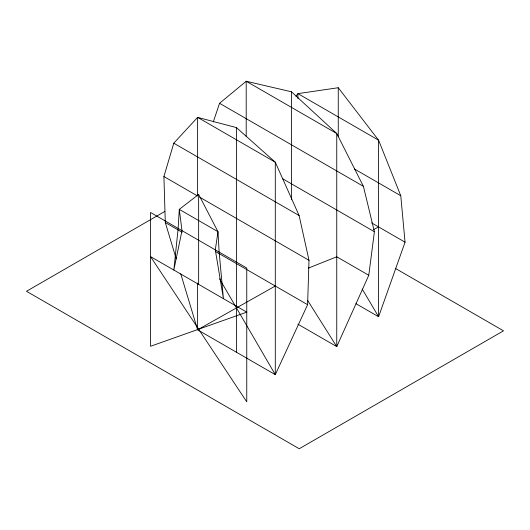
<?xml version="1.0" encoding="UTF-8"?>
<svg xmlns="http://www.w3.org/2000/svg" width="530" height="530" viewBox="0 0 530 530"><rect width="100%" height="100%" fill="white"/><g stroke="black" fill="none" stroke-linecap="round" stroke-linejoin="round"><path stroke-width="0.79" d="M180.743 273.805L197.617 329.819L275.289 374.664L307.605 304.69L308.997 260.303L299.119 215.558L275.289 162.213L236.453 127.604L197.617 117.368L173.78 143.193L163.909 176.536L165.294 222.527L176.225 258.819M297.847 324.148L336.755 346.613L368.781 275.275L374.399 231.729L363.408 186.341L336.755 133.527L291.48 91.803L246.205 81.249L219.552 103.29L213.272 121.973M295.952 96.301L297.926 93.638L338.259 87.728L378.599 140.218L400.773 195.736L405.052 242.197L378.599 316.755L355.955 303.677M198.644 194.411L179.286 209.37L178.146 228.417L173.84 270.048L181.989 230.636L179.286 209.37L217.996 231.723L219.142 252.088L223.441 298.681L215.299 249.869L217.996 231.723L198.644 194.411L198.644 284.365M164.823 211.424L26.5 291.288L299.238 448.751L503.5 330.819L395.406 268.418M275.289 286.028L197.617 329.819L197.617 283.04M373.557 229.629L378.599 226.926M308.361 268.114L336.755 256.785L368.781 275.275M363.408 186.341L219.552 103.29M354.537 169.037L400.773 195.736M371.517 222.839L405.052 242.197M282.563 178.709L374.399 231.729M173.78 143.193L299.119 215.558M163.909 176.536L197.617 196.001L197.617 117.368L275.289 162.213L275.289 374.664L219.513 278.813M199.711 197.213L308.997 260.303M165.294 222.527L182.154 232.259M215.266 251.379L307.605 304.69M307.744 300.629L336.755 346.613L336.755 133.527L246.205 81.249L246.205 136.634M362.209 289.042L378.599 316.755L378.599 140.218L297.926 93.638L297.926 98.567M338.259 87.728L338.259 136.641M291.48 91.803L291.48 199.578M236.453 127.604L236.453 352.245M246.761 312.15L150.527 346.289L150.527 212.47L246.761 268.034L246.761 401.853L150.527 256.586L246.761 312.15"/></g></svg>
